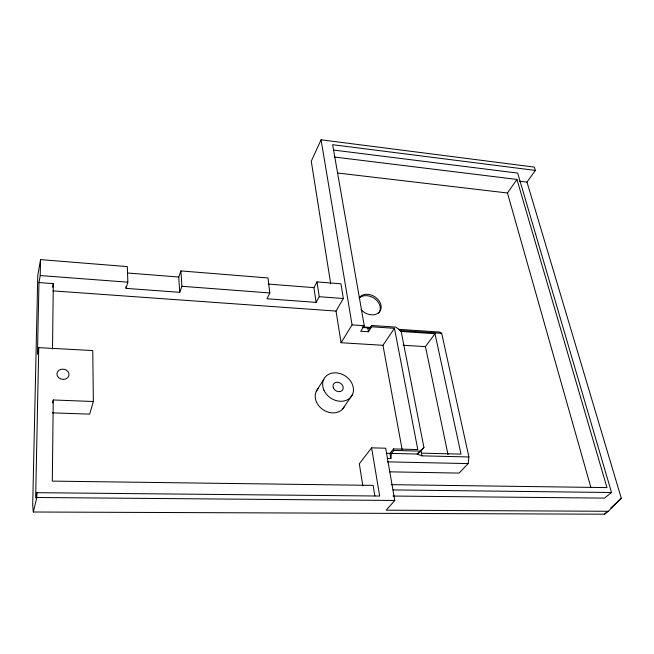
<?xml version="1.0" encoding="UTF-8"?>
<svg xmlns="http://www.w3.org/2000/svg" width="654" height="654" viewBox="0 0 654 654"><rect width="100%" height="100%" fill="white"/><g stroke="black" fill="none" stroke-linecap="round" stroke-linejoin="round"><path stroke-width="0.98" d="M52.5 348.95L53.309 283.632L38.978 282.577L37.45 354.296L38.741 347.642L92.77 350.552L93.35 401.507L89.655 414.129L52.312 412.854M93.35 401.507L53.252 399.978L52.312 481.115L373.107 485.374L374.848 495.953M38.741 347.642L35.651 497.972L36.926 492.683L379.663 496.043L371.619 447.843L385.68 448.211L394.771 500.474L386.195 510.185L608.294 511.281L621.3 498.266L526.993 182.106L535.356 170.408L534.343 167.097L321.065 139.801L311.263 161.227L330.703 283.836M38.978 282.577L40.221 275.555L40.548 259.613L127.317 266.611L127.841 282.193L126.034 288.365L179.736 292.322L181.926 286.288L180.905 270.928L268.001 277.95L269.8 292.951L266.995 298.764L316.103 302.385L319.234 296.695L317.01 281.899L340.938 283.828L343.358 298.526L336.033 311.083L341.077 342.737L382.966 345.296L394.46 328.316L371.676 326.787L368.464 331.774L360.738 331.267L364.262 325.708L332.633 144.697L535.356 170.408M608.294 511.281L604.509 514.199L33.321 512.008L36.828 497.49L36.926 492.683M387.193 458.446L390.847 458.528L391.403 453.41L393.814 450.442L393.544 448.922L417.8 449.551L394.46 328.316M389.637 471.845L459.075 473.087L468.15 463.588L468.91 456.958L441.687 333.319L439.341 332.044L398.752 329.338M40.548 259.613L37.769 275.563L32.7 505.272L33.321 512.008M52.598 287.22L53.309 283.632M52.565 402.929L53.252 399.978M179.736 292.322L178.738 277.026L180.905 270.928M316.103 302.385L313.928 287.654L317.01 281.899M341.077 342.737L352.065 324.891L321.065 139.801M316.373 391.125L323.795 379.214M391.403 453.41L417.097 454.039L420.98 450.9L423.931 447.467L401.016 330.687L395.629 327.106L371.439 325.471L369.297 328.807L367.769 327.842L363.019 327.523M342.573 409.118L352.424 394.656M590.848 487.336L507.455 192.987L516.954 179.441L334.546 157.042M448.023 454.636L425.468 346.62L434.992 333.712L400.771 331.455M371.619 447.843L359.316 463.768L362.823 485.865M390.847 458.528L389.939 453.377L393.544 448.922M423.931 447.467L417.097 454.039L421.944 455.846L468.91 456.958M604.509 514.199L607.321 511.436M610.844 507.978L621.3 498.266M333.327 150.036L517.69 173.089L611.531 492.503L604.484 498.103L392.98 496.043M36.828 497.49L394.771 500.474M393.103 489.92L611.531 492.503M391.166 484.663L606.961 487.598L516.954 179.441M387.299 461.863L468.15 463.588M393.814 450.442L419.615 451.096M421.421 453.148L461.021 454.121L434.992 333.712M386.293 453.287L389.939 453.377M403.044 345.247L425.468 346.62M352.065 324.891L364.262 325.708M362.218 326.902L370.336 327.441M399.586 330.523L441.687 333.319M52.917 290.875L336.033 311.083M40.221 275.555L127.841 282.193M181.926 286.288L269.8 292.951M319.234 296.695L343.358 298.526M127.538 272.996L178.738 277.026M268.271 284.065L313.928 287.654M337.578 173.008L507.455 192.987M519.333 181.166L526.993 182.106M420.98 450.9L421.944 455.846M382.966 345.296L402.145 449.65M371.439 325.471L371.676 326.787M367.769 327.842L368.464 331.774M125.977 286.419L126.034 288.365M344.503 406.281A16.015 13.129 33.7 0 1 322.88 409.592A16.015 13.129 33.7 0 1 318.359 388.337M359.152 297.922A12.352 9.401 31.8 0 1 375.936 297.562A12.352 9.401 31.8 0 1 378.429 312.923A12.352 9.401 31.8 0 1 361.041 309.538M359.373 298.028A12.336 9.393 31.8 0 1 375.094 298.935A12.336 9.393 31.8 0 1 378.715 313.119M323.926 390.185A16.301 13.227 33.6 0 0 350.479 397.509A16.301 13.227 33.6 0 0 339.753 373.459A16.301 13.227 33.6 0 0 323.926 390.185M333.385 387.961A5.436 4.406 33.6 0 0 342.23 390.454A5.436 4.406 33.6 0 0 338.707 382.427A5.436 4.406 33.6 0 0 333.385 387.961M58.68 377.726A6.09 5.126 8.3 0 0 68.834 375.862A6.09 5.126 8.3 0 0 61.419 369.248A6.09 5.126 8.3 0 0 58.68 377.726"/></g></svg>
